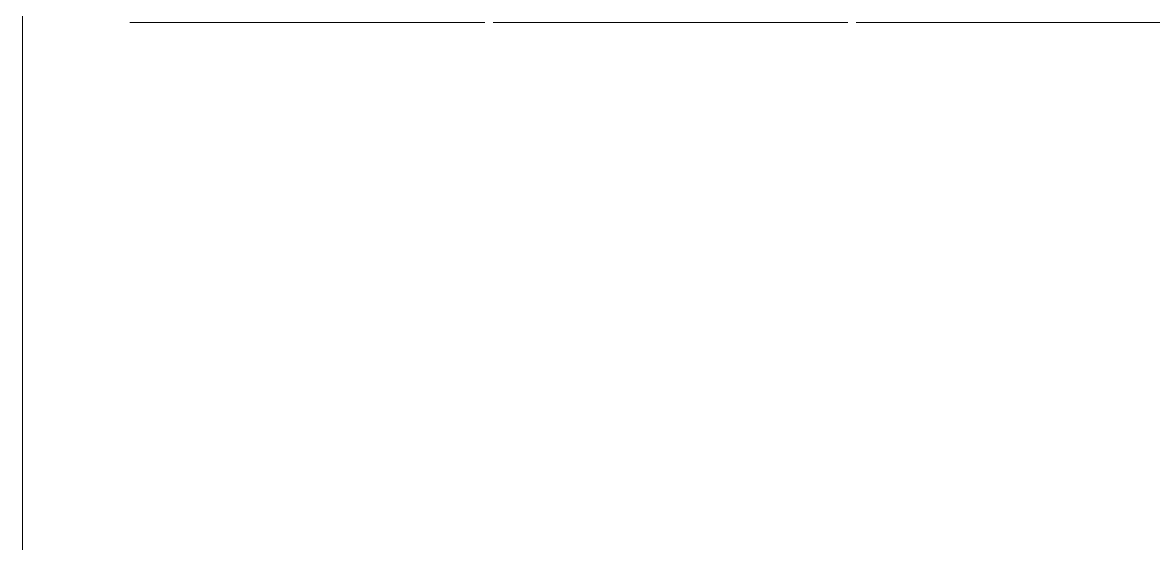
# Model space of a CAD drawing. Header units: millimetres. Extents: x 4134 to 7422, y 1400 to 3585.
# Drawn here: x 4370.9 to 4425.7, y 2300.8 to 2326 of the extents above; entities that cross this region are included whole.
import ezdxf

# ---------------------------------------------------------------- set-up
doc = ezdxf.new("R2010")
doc.units = ezdxf.units.MM
doc.layers.add('000-PI-Oprema', color=30, linetype='Continuous', lineweight=5)
doc.layers.add('002-PI-Kabelska kanalica', color=150, linetype='Continuous')

# ---------------------------------------------------------------- blocks, each defined once
blk = doc.blocks.new('*U533')
at = {"layer": '002-PI-Kabelska kanalica', "color": 0, "linetype": 'ByBlock', "lineweight": 0}
blk.add_line((60, -100), (60, 1570), dxfattribs=at)
blk = doc.blocks.new('5SY4206')
at = {"layer": '000-PI-Oprema', "color": 0, "lineweight": 0}
for p, q in [((27366.124, 37213.505), (27361.324, 37213.505)), ((27373.744, 37213.505), (27366.124, 37213.505)), ((27378.524, 37213.505), (27373.744, 37213.505)), ((27383.724, 37213.505), (27378.924, 37213.505)), ((27383.724, 37213.505), (27391.344, 37213.505)), ((27396.124, 37213.505), (27391.344, 37213.505))]:
    blk.add_line(p, q, dxfattribs=at)

msp = doc.modelspace()

# ---------------------------------------------------------------- block references
at = {"color": 0, "linetype": 'ByBlock', "lineweight": 0, "ltscale": 0.25}
for p in [(-22985.177, -34887.477), (-22949.977, -34887.477)]:
    msp.add_blockref('5SY4206', p, dxfattribs=at)
at = {"layer": '002-PI-Kabelska kanalica', "color": 0, "linetype": 'ByBlock', "lineweight": 0, "xscale": -1, "rotation": 180}
msp.add_blockref('*U533', (4310.948, 3305.778), dxfattribs=at)

doc.saveas('drawing.dxf')
